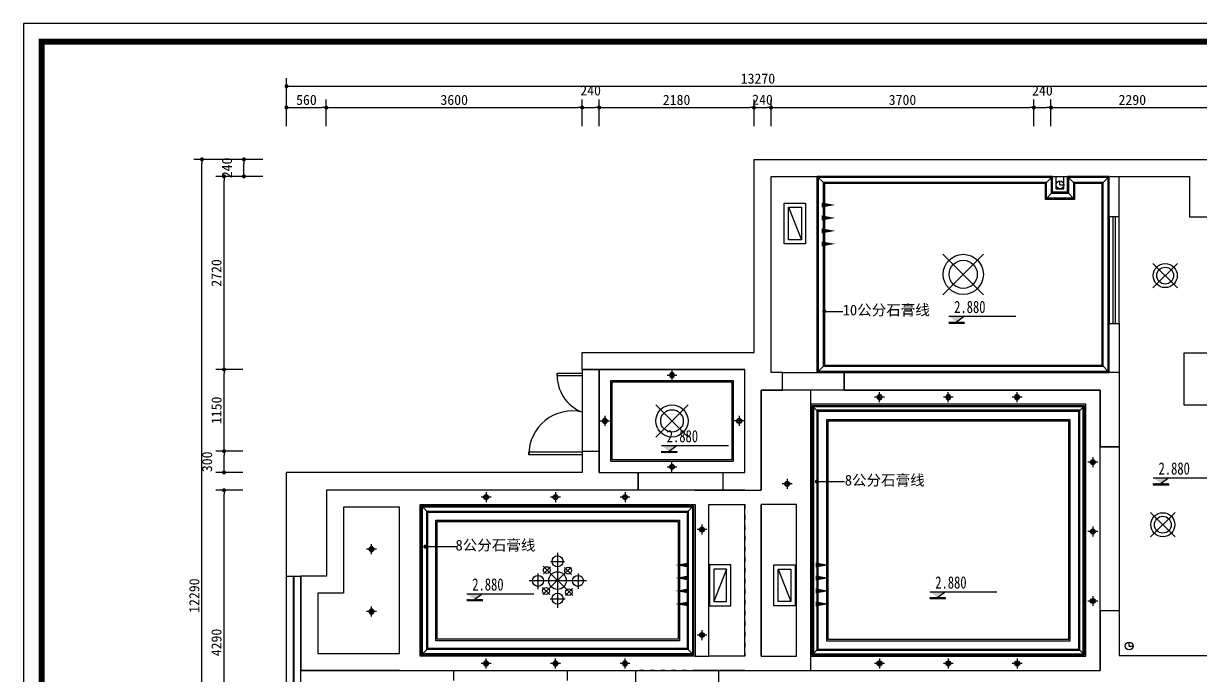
# Model space of a CAD drawing. Header units: millimetres. Extents: x -1705246 to 222838, y -3231245 to 126310.
# Drawn here: x -20935 to -4369, y -38380 to -29196 of the extents above; entities that cross this region are included whole.
import ezdxf

# ---------------------------------------------------------------- set-up
doc = ezdxf.new("R2010")
doc.units = ezdxf.units.MM
doc.header["$PDMODE"] = 35
doc.linetypes.add('ACAD_ISO03W100', pattern=[30, 12, -18])
for name, color, linetype in [('0-170活动家具', 8, 'Continuous'), ('250', 250, 'Continuous'), ('IFF_FURN', 30, 'Continuous'), ('layer 1', 7, 'Continuous'), ('LIGHT', 2, 'Continuous'), ('天花', 2, 'Continuous'), ('家具内线', 8, 'Continuous'), ('家具外线', 1, 'Continuous')]:
    doc.layers.add(name, color=color, linetype=linetype)
doc.layers.add('灯具', color=61, linetype='Continuous', lineweight=25)
doc.styles.get("Standard").update_dxf_attribs({"font": ''})
doc.styles.add('STYLE1', font='')
doc.styles.add('平面', font='', dxfattribs={"width": 0.75, "height": 250})
doc.styles.get('Standard').set_extended_font_data('SimSun')
doc.styles.get('STYLE1').set_extended_font_data('SimSun')
doc.styles.get('平面').set_extended_font_data('SimSun')
doc.dimstyles.new('1-55', dxfattribs={"dimscale": 57, "dimtxt": 2.5, "dimasz": 1, "dimexe": 2, "dimexo": 0.625, "dimtad": 1, "dimdec": 0, "dimrnd": 5, "dimtxsty": 'Standard', "dimblk": 'DOT', "dimcen": 2.5, "dimclrd": 1, "dimclre": 1, "dimclrt": 2, "dimadec": 0, "dimazin": 0, "dimtfac": 1, "dimtdec": 0, "dimtmove": 2, "dimatfit": 3, "dimldrblk": 'DOT', "dimfxl": 1, "dimarcsym": 0})

# ---------------------------------------------------------------- blocks, each defined once
blk = doc.blocks.new('_DOT')
at = {"color": 0, "linetype": 'ByBlock'}
blk.add_line((-0.5, 0), (-1, 0), dxfattribs=at)
at = {"color": 0, "linetype": 'ByBlock', "const_width": 0.5}
blk.add_lwpolyline([(-0.25, 0, 1), (0.25, 0, 1)], format="xyb", close=True, dxfattribs=at)
blk = doc.blocks.new('*D786')
at = {"layer": '250', "color": 1, "lineweight": -2}
for p, q in [((-17233, -30644), (-17233, -30266)), ((-16673, -30644), (-16673, -30266)), ((-17176, -30380), (-16730, -30380))]:
    blk.add_line(p, q, dxfattribs=at)
at = {"layer": 'Defpoints', "color": 0}
for p in [(-16673, -30380), (-17233, -30680), (-16673, -30680)]:
    blk.add_point(p, dxfattribs=at)
at = {"layer": '250', "color": 1, "lineweight": -2, "xscale": 57, "yscale": 57, "zscale": 57, "rotation": 180}
blk.add_blockref('_DOT', (-17233, -30380), dxfattribs=at)
at = {"layer": '250', "color": 1, "lineweight": -2, "xscale": 57, "yscale": 57, "zscale": 57}
blk.add_blockref('_DOT', (-16673, -30380), dxfattribs=at)
at = {"layer": '250', "color": 2, "insert": (-16953, -30273), "char_height": 142.5, "attachment_point": 5}
blk.add_mtext('560', dxfattribs=at)
blk = doc.blocks.new('*D787')
at = {"layer": '250', "color": 1, "lineweight": -2}
for p, q in [((-16673, -30644), (-16673, -30266)), ((-13073, -30644), (-13073, -30266)), ((-16616, -30380), (-13130, -30380))]:
    blk.add_line(p, q, dxfattribs=at)
at = {"layer": 'Defpoints', "color": 0}
for p in [(-13073, -30380), (-16673, -30680), (-13073, -30680)]:
    blk.add_point(p, dxfattribs=at)
at = {"layer": '250', "color": 1, "lineweight": -2, "xscale": 57, "yscale": 57, "zscale": 57, "rotation": 180}
blk.add_blockref('_DOT', (-16673, -30380), dxfattribs=at)
at = {"layer": '250', "color": 1, "lineweight": -2, "xscale": 57, "yscale": 57, "zscale": 57}
blk.add_blockref('_DOT', (-13073, -30380), dxfattribs=at)
at = {"layer": '250', "color": 2, "insert": (-14873, -30273), "char_height": 142.5, "attachment_point": 5}
blk.add_mtext('3600', dxfattribs=at)
blk = doc.blocks.new('*D788')
at = {"layer": '250', "color": 1, "lineweight": -2}
for p, q in [((-13073, -30644), (-13073, -30266)), ((-12833, -30644), (-12833, -30266)), ((-13016, -30380), (-12890, -30380))]:
    blk.add_line(p, q, dxfattribs=at)
at = {"layer": 'Defpoints', "color": 0}
for p in [(-12833, -30380), (-13073, -30680), (-12833, -30680)]:
    blk.add_point(p, dxfattribs=at)
at = {"layer": '250', "color": 1, "lineweight": -2, "xscale": 57, "yscale": 57, "zscale": 57, "rotation": 180}
blk.add_blockref('_DOT', (-13073, -30380), dxfattribs=at)
at = {"layer": '250', "color": 1, "lineweight": -2, "xscale": 57, "yscale": 57, "zscale": 57}
blk.add_blockref('_DOT', (-12833, -30380), dxfattribs=at)
at = {"layer": '250', "color": 2, "insert": (-12953, -30140), "char_height": 142.5, "attachment_point": 5}
blk.add_mtext('240', dxfattribs=at)
blk = doc.blocks.new('*D789')
at = {"layer": '250', "color": 1, "lineweight": -2}
for p, q in [((-12833, -30644), (-12833, -30266)), ((-10653, -30644), (-10653, -30266)), ((-12776, -30380), (-10710, -30380))]:
    blk.add_line(p, q, dxfattribs=at)
at = {"layer": 'Defpoints', "color": 0}
for p in [(-10653, -30380), (-12833, -30680), (-10653, -30680)]:
    blk.add_point(p, dxfattribs=at)
at = {"layer": '250', "color": 1, "lineweight": -2, "xscale": 57, "yscale": 57, "zscale": 57, "rotation": 180}
blk.add_blockref('_DOT', (-12833, -30380), dxfattribs=at)
at = {"layer": '250', "color": 1, "lineweight": -2, "xscale": 57, "yscale": 57, "zscale": 57}
blk.add_blockref('_DOT', (-10653, -30380), dxfattribs=at)
at = {"layer": '250', "color": 2, "insert": (-11743, -30273), "char_height": 142.5, "attachment_point": 5}
blk.add_mtext('2180', dxfattribs=at)
blk = doc.blocks.new('*D790')
at = {"layer": '250', "color": 1, "lineweight": -2}
for p, q in [((-10653, -30644), (-10653, -30266)), ((-10413, -30644), (-10413, -30266)), ((-10596, -30380), (-10470, -30380))]:
    blk.add_line(p, q, dxfattribs=at)
at = {"layer": 'Defpoints', "color": 0}
for p in [(-10413, -30380), (-10653, -30680), (-10413, -30680)]:
    blk.add_point(p, dxfattribs=at)
at = {"layer": '250', "color": 1, "lineweight": -2, "xscale": 57, "yscale": 57, "zscale": 57, "rotation": 180}
blk.add_blockref('_DOT', (-10653, -30380), dxfattribs=at)
at = {"layer": '250', "color": 1, "lineweight": -2, "xscale": 57, "yscale": 57, "zscale": 57}
blk.add_blockref('_DOT', (-10413, -30380), dxfattribs=at)
at = {"layer": '250', "color": 2, "insert": (-10533, -30270), "char_height": 142.5, "attachment_point": 5}
blk.add_mtext('240', dxfattribs=at)
blk = doc.blocks.new('*D791')
at = {"layer": '250', "color": 1, "lineweight": -2}
for p, q in [((-10413, -30644), (-10413, -30266)), ((-6713, -30644), (-6713, -30266)), ((-10356, -30380), (-6770, -30380))]:
    blk.add_line(p, q, dxfattribs=at)
at = {"layer": 'Defpoints', "color": 0}
for p in [(-6713, -30380), (-10413, -30680), (-6713, -30680)]:
    blk.add_point(p, dxfattribs=at)
at = {"layer": '250', "color": 1, "lineweight": -2, "xscale": 57, "yscale": 57, "zscale": 57, "rotation": 180}
blk.add_blockref('_DOT', (-10413, -30380), dxfattribs=at)
at = {"layer": '250', "color": 1, "lineweight": -2, "xscale": 57, "yscale": 57, "zscale": 57}
blk.add_blockref('_DOT', (-6713, -30380), dxfattribs=at)
at = {"layer": '250', "color": 2, "insert": (-8563, -30273), "char_height": 142.5, "attachment_point": 5}
blk.add_mtext('3700', dxfattribs=at)
blk = doc.blocks.new('*D792')
at = {"layer": '250', "color": 1, "lineweight": -2}
for p, q in [((-6713, -30644), (-6713, -30266)), ((-6473, -30644), (-6473, -30266)), ((-6656, -30380), (-6530, -30380))]:
    blk.add_line(p, q, dxfattribs=at)
at = {"layer": 'Defpoints', "color": 0}
for p in [(-6473, -30380), (-6713, -30680), (-6473, -30680)]:
    blk.add_point(p, dxfattribs=at)
at = {"layer": '250', "color": 1, "lineweight": -2, "xscale": 57, "yscale": 57, "zscale": 57, "rotation": 180}
blk.add_blockref('_DOT', (-6713, -30380), dxfattribs=at)
at = {"layer": '250', "color": 1, "lineweight": -2, "xscale": 57, "yscale": 57, "zscale": 57}
blk.add_blockref('_DOT', (-6473, -30380), dxfattribs=at)
at = {"layer": '250', "color": 2, "insert": (-6593, -30141), "char_height": 142.5, "attachment_point": 5}
blk.add_mtext('240', dxfattribs=at)
blk = doc.blocks.new('*D793')
at = {"layer": '250', "color": 1, "lineweight": -2}
for p, q in [((-6473, -30644), (-6473, -30266)), ((-4183, -30644), (-4183, -30266)), ((-6416, -30380), (-4240, -30380))]:
    blk.add_line(p, q, dxfattribs=at)
at = {"layer": 'Defpoints', "color": 0}
for p in [(-4183, -30380), (-6473, -30680), (-4183, -30680)]:
    blk.add_point(p, dxfattribs=at)
at = {"layer": '250', "color": 1, "lineweight": -2, "xscale": 57, "yscale": 57, "zscale": 57, "rotation": 180}
blk.add_blockref('_DOT', (-6473, -30380), dxfattribs=at)
at = {"layer": '250', "color": 1, "lineweight": -2, "xscale": 57, "yscale": 57, "zscale": 57}
blk.add_blockref('_DOT', (-4183, -30380), dxfattribs=at)
at = {"layer": '250', "color": 2, "insert": (-5328, -30273), "char_height": 142.5, "attachment_point": 5}
blk.add_mtext('2290', dxfattribs=at)
blk = doc.blocks.new('*D795')
at = {"layer": '250', "color": 1, "lineweight": -2}
for p, q in [((-17233, -30608), (-17233, -29966)), ((-3963, -30608), (-3963, -29966)), ((-17176, -30080), (-4020, -30080))]:
    blk.add_line(p, q, dxfattribs=at)
at = {"layer": 'Defpoints', "color": 0}
for p in [(-3963, -30080), (-17233, -30644), (-3963, -30644)]:
    blk.add_point(p, dxfattribs=at)
at = {"layer": '250', "color": 1, "lineweight": -2, "xscale": 57, "yscale": 57, "zscale": 57, "rotation": 180}
blk.add_blockref('_DOT', (-17233, -30080), dxfattribs=at)
at = {"layer": '250', "color": 1, "lineweight": -2, "xscale": 57, "yscale": 57, "zscale": 57}
blk.add_blockref('_DOT', (-3963, -30080), dxfattribs=at)
at = {"layer": '250', "color": 2, "insert": (-10598, -29973), "char_height": 142.5, "attachment_point": 5}
blk.add_mtext('13270', dxfattribs=at)
blk = doc.blocks.new('*D818')
at = {"layer": '250', "color": 1, "lineweight": -2}
for p, q in [((-17848, -35770), (-18227, -35770)), ((-18113, -40003), (-18113, -35827)), ((-17848, -40060), (-18227, -40060))]:
    blk.add_line(p, q, dxfattribs=at)
at = {"layer": 'Defpoints', "color": 0}
for p in [(-18113, -35770), (-17813, -35770), (-17813, -40060)]:
    blk.add_point(p, dxfattribs=at)
at = {"layer": '250', "color": 1, "lineweight": -2, "xscale": 57, "yscale": 57, "zscale": 57}
for p, rotation in [((-18113, -35770), 90), ((-18113, -40060), 270)]:
    blk.add_blockref('_DOT', p, dxfattribs=dict(at, rotation=rotation))
at = {"layer": '250', "color": 2, "insert": (-18219, -37915), "char_height": 142.5, "attachment_point": 5, "rotation": 90}
blk.add_mtext('4290', dxfattribs=at)
blk = doc.blocks.new('*D819')
at = {"layer": '250', "color": 1, "lineweight": -2}
for p, q in [((-17848, -35220), (-18227, -35220)), ((-18113, -35463), (-18113, -35277)), ((-17848, -35520), (-18227, -35520))]:
    blk.add_line(p, q, dxfattribs=at)
at = {"layer": 'Defpoints', "color": 0}
for p in [(-18113, -35220), (-17813, -35220), (-17813, -35520)]:
    blk.add_point(p, dxfattribs=at)
at = {"layer": '250', "color": 1, "lineweight": -2, "xscale": 57, "yscale": 57, "zscale": 57}
for p, rotation in [((-18113, -35220), 90), ((-18113, -35520), 270)]:
    blk.add_blockref('_DOT', p, dxfattribs=dict(at, rotation=rotation))
at = {"layer": '250', "color": 2, "insert": (-18351, -35370), "char_height": 142.5, "attachment_point": 5, "rotation": 90}
blk.add_mtext('300', dxfattribs=at)
blk = doc.blocks.new('*D820')
at = {"layer": '250', "color": 1, "lineweight": -2}
for p, q in [((-17848, -34070), (-18227, -34070)), ((-18113, -35163), (-18113, -34127)), ((-17848, -35220), (-18227, -35220))]:
    blk.add_line(p, q, dxfattribs=at)
at = {"layer": 'Defpoints', "color": 0}
for p in [(-18113, -34070), (-17813, -34070), (-17813, -35220)]:
    blk.add_point(p, dxfattribs=at)
at = {"layer": '250', "color": 1, "lineweight": -2, "xscale": 57, "yscale": 57, "zscale": 57}
for p, rotation in [((-18113, -34070), 90), ((-18113, -35220), 270)]:
    blk.add_blockref('_DOT', p, dxfattribs=dict(at, rotation=rotation))
at = {"layer": '250', "color": 2, "insert": (-18219, -34645), "char_height": 142.5, "attachment_point": 5, "rotation": 90}
blk.add_mtext('1150', dxfattribs=at)
blk = doc.blocks.new('*D821')
at = {"layer": '250', "color": 1, "lineweight": -2}
for p, q in [((-17848, -31350), (-18227, -31350)), ((-18113, -34013), (-18113, -31407)), ((-17848, -34070), (-18227, -34070))]:
    blk.add_line(p, q, dxfattribs=at)
at = {"layer": 'Defpoints', "color": 0}
for p in [(-18113, -31350), (-17813, -31350), (-17813, -34070)]:
    blk.add_point(p, dxfattribs=at)
at = {"layer": '250', "color": 1, "lineweight": -2, "xscale": 57, "yscale": 57, "zscale": 57}
for p, rotation in [((-18113, -31350), 90), ((-18113, -34070), 270)]:
    blk.add_blockref('_DOT', p, dxfattribs=dict(at, rotation=rotation))
at = {"layer": '250', "color": 2, "insert": (-18219, -32710), "char_height": 142.5, "attachment_point": 5, "rotation": 90}
blk.add_mtext('2720', dxfattribs=at)
blk = doc.blocks.new('*D822')
at = {"layer": '250', "color": 1, "lineweight": -2}
for p, q in [((-17568, -31110), (-17947, -31110)), ((-17833, -31293), (-17833, -31167)), ((-17568, -31350), (-17947, -31350))]:
    blk.add_line(p, q, dxfattribs=at)
at = {"layer": 'Defpoints', "color": 0}
for p in [(-17833, -31110), (-17533, -31110), (-17533, -31350)]:
    blk.add_point(p, dxfattribs=at)
at = {"layer": '250', "color": 1, "lineweight": -2, "xscale": 57, "yscale": 57, "zscale": 57}
for p, rotation in [((-17833, -31110), 90), ((-17833, -31350), 270)]:
    blk.add_blockref('_DOT', p, dxfattribs=dict(at, rotation=rotation))
at = {"layer": '250', "color": 2, "insert": (-18071, -31230), "char_height": 142.5, "attachment_point": 5, "rotation": 90}
blk.add_mtext('240', dxfattribs=at)
blk = doc.blocks.new('*D823')
at = {"layer": '250', "color": 1, "lineweight": -2}
for p, q in [((-17848, -31110), (-18538, -31110)), ((-18424, -43343), (-18424, -31167)), ((-17848, -43400), (-18538, -43400))]:
    blk.add_line(p, q, dxfattribs=at)
at = {"layer": 'Defpoints', "color": 0}
for p in [(-18424, -31110), (-17813, -31110), (-17813, -43400)]:
    blk.add_point(p, dxfattribs=at)
at = {"layer": '250', "color": 1, "lineweight": -2, "xscale": 57, "yscale": 57, "zscale": 57}
for p, rotation in [((-18424, -31110), 90), ((-18424, -43400), 270)]:
    blk.add_blockref('_DOT', p, dxfattribs=dict(at, rotation=rotation))
at = {"layer": '250', "color": 2, "insert": (-18531, -37255), "char_height": 142.5, "attachment_point": 5, "rotation": 90}
blk.add_mtext('12290', dxfattribs=at)
blk = doc.blocks.new('A$C54AD448D')
blk.add_lwpolyline([(-240, 15583), (-22136, 15583), (-22136, 240), (-240, 240)], close=True)
at = {"layer": 'IFF_FURN'}
blk.add_lwpolyline([(0, 15823), (-22376, 15823), (-22376, 0), (0, 0)], close=True, dxfattribs=at)
at = {"layer": 'IFF_FURN', "color": 8, "const_width": 79.9}
blk.add_lwpolyline([(-22136, 15583), (-22136, 240), (-240, 240), (-240, 15583), (-22136, 15583)], dxfattribs=at)
blk = doc.blocks.new('54ewq')
blk.add_hatch(color=1).paths.add_polyline_path([(75200, -272756), (75017, -272756), (75108, -272825)])
h = blk.add_hatch()
h.set_pattern_fill('SACNCR', color=1, scale=1.92, angle=180.0122, style=0)
h.set_pattern_definition([(45.01224, (-58699.985, -326776.9863), (-3.23358277, 3.23220149), []), (45.01224, (-58696.752, -326776.9856), (-3.23358277, 3.23220149), [0, -4.572])])
h.paths.add_polyline_path([(75109, -272825), (75108, -272825), (75108, -272825), (75017, -272825), (75017, -272838), (75201, -272838), (75201, -272825)])
at = {"color": 1}
for p, q in [((75017, -272756), (75802, -272756)), ((75200, -272756), (75108, -272825))]:
    blk.add_line(p, q, dxfattribs=at)
blk = doc.blocks.new('A$C650D4CB0')
at = {"layer": '灯具', "color": 4}
for points in [[(44, 500, 0, 0, 0), (44, 0, 0, 88.5, 0), (44, 243, 88.5, 88.5, 0)], [(273, 500, 0, 0, 0), (273, 0, 0, 88.5, 0), (273, 243, 88.5, 88.5, 0)], [(501, 500, 0, 0, 0), (501, 0, 0, 88.5, 0), (501, 243, 88.5, 88.5, 0)], [(729, 500, 0, 0, 0), (729, 0, 0, 88.5, 0), (729, 243, 88.5, 88.5, 0)]]:
    blk.add_lwpolyline(points, format="xyseb", dxfattribs=at)
blk = doc.blocks.new('gb')
at = {"layer": '250', "color": 1}
blk.add_line((-133691, -772030), (-133841, -772410), dxfattribs=at)
for points in [[(-133641, -772460), (-133641, -771980), (-133891, -771980), (-133891, -772460)], [(-133691, -772410), (-133691, -772030), (-133841, -772030), (-133841, -772410)]]:
    blk.add_lwpolyline(points, close=True, dxfattribs=at)
blk = doc.blocks.new('efd')
at = {"layer": '家具内线'}
for p, q in [((-22696, -712304), (-22696, -712950)), ((-22534, -712472), (-22868, -712796)), ((-22864, -712460), (-22515, -712806)), ((-22780, -712468), (-22862, -712551)), ((-22779, -712408), (-22616, -712408)), ((-22613, -712477), (-22533, -712560)), ((-22926, -712548), (-22926, -712730)), ((-22455, -712548), (-22455, -712728)), ((-23030, -712631), (-22357, -712631)), ((-22871, -712711), (-22788, -712796)), ((-22604, -712807), (-22519, -712724)), ((-22781, -712846), (-22606, -712846))]:
    blk.add_line(p, q, dxfattribs=at)
at = {"layer": '家具外线'}
for centre, radius in [((-22696, -712405), 64.5), ((-22822, -712508), 39.8), ((-22572, -712514), 39.8), ((-22925, -712634), 64.5), ((-22696, -712631), 103), ((-22457, -712634), 64.5), ((-22831, -712753), 39.8), ((-22563, -712767), 39.8), ((-22696, -712843), 64.5)]:
    blk.add_circle(centre, radius, dxfattribs=at)
blk = doc.blocks.new('adsdw33434')
at = {"layer": '天花', "color": 1}
for p, q in [((-382, 382), (382, -382)), ((382, 382), (-382, -382))]:
    blk.add_line(p, q, dxfattribs=at)
for radius in [377, 264]:
    blk.add_circle((0, 0), radius, dxfattribs=at)
blk = doc.blocks.new('KHBB')
at = {"color": 1}
blk.add_circle((132665, -152294), 35, dxfattribs=at)
at = {"layer": 'LIGHT', "color": 1, "linetype": 'Continuous'}
for p, q in [((132765, -152294), (132565, -152294)), ((132665, -152194), (132665, -152394))]:
    blk.add_line(p, q, dxfattribs=at)
at = {"layer": 'LIGHT', "linetype": 'Continuous'}
blk.add_circle((132665, -152294), 50, dxfattribs=at)

msp = doc.modelspace()

# ---------------------------------------------------------------- linework, layer by layer
at = {"layer": '0-170活动家具', "color": 1, "linetype": 'ACAD_ISO03W100', "ltscale": 5}
for p, q in [((-10782.6, -35969.7), (-10782.6, -38109.7)), ((-10552.6, -35969.7), (-10552.6, -38109.7)), ((-11152.6, -38309.7), (-12322.6, -38309.7))]:
    msp.add_line(p, q, dxfattribs=at)
at = {"layer": '250', "color": 0}
for p, q in [((-10652.6, -33829.7), (-10652.6, -31109.7)), ((-10652.6, -31109.7), (-3962.6, -31109.7)), ((-10412.6, -34109.7), (-10412.6, -31349.7)), ((-10412.6, -31349.7), (-4522.6, -31349.7)), ((-6346, -31468.5), (-6346, -31413.5)), ((-6346, -31468.5), (-6346, -31413.5)), ((-6346, -31468.5), (-6291, -31468.5)), ((-6346, -31468.5), (-6291, -31468.5)), ((-5652.6, -31919.7), (-5652.6, -31349.7)), ((-5512.6, -31919.7), (-5512.6, -31349.7)), ((-4522.6, -31349.7), (-4522.6, -31919.7)), ((-4522.6, -31919.7), (-4182.6, -31919.7)), ((-5652.6, -34109.7), (-5652.6, -33419.9)), ((-5512.6, -33419.9), (-5512.6, -35159.7)), ((-13072.6, -33829.7), (-10652.6, -33829.7)), ((-13072.6, -34069.7), (-13072.6, -33829.7)), ((-4182.6, -33839.7), (-4602.6, -33839.7)), ((-4602.6, -33839.7), (-4602.6, -34569.7)), ((-13072.6, -34069.7), (-12832.6, -34069.7)), ((-12832.6, -34069.7), (-10782.6, -34069.7)), ((-10782.6, -35519.7), (-10782.6, -34069.7)), ((-10252.6, -34109.7), (-10412.6, -34109.7)), ((-10252.6, -34359.7), (-10252.6, -34109.7)), ((-9382.6, -34359.7), (-9382.6, -34109.7)), ((-5512.6, -34109.7), (-9382.6, -34109.7)), ((-5512.6, -34109.7), (-5512.6, -35159.7)), ((-10552.6, -35769.7), (-10552.6, -34359.7)), ((-10552.6, -34359.7), (-10252.6, -34359.7)), ((-9382.6, -34359.7), (-5782.6, -34359.7)), ((-5782.6, -34359.7), (-5782.6, -35159.7)), ((-4602.6, -34569.7), (-4182.6, -34569.7)), ((-13072.6, -35219.7), (-12832.6, -35219.7)), ((-13072.6, -35219.7), (-13072.6, -35519.7)), ((-12832.6, -35519.7), (-12832.6, -35219.7)), ((-5512.6, -35159.7), (-5782.6, -35159.7)), ((-17232.6, -36979.7), (-17232.6, -35519.7)), ((-13072.6, -35519.7), (-17232.6, -35519.7)), ((-12832.6, -35519.7), (-12282.6, -35519.7)), ((-12282.6, -35519.7), (-12282.6, -35769.7)), ((-11092.6, -35519.7), (-11092.6, -35769.7)), ((-11092.6, -35519.7), (-10782.6, -35519.7)), ((-15402.6, -35769.7), (-16672.6, -35769.7)), ((-16672.6, -35769.7), (-16672.6, -36979.7)), ((-12282.6, -35769.7), (-15402.6, -35769.7)), ((-11092.6, -35769.7), (-10552.6, -35769.7)), ((-17232.6, -36979.7), (-17032.6, -36979.7)), ((-16672.6, -36979.7), (-17032.6, -36979.7)), ((-5512.6, -37469.7), (-5782.6, -37469.7)), ((-5782.6, -37469.7), (-5782.6, -38309.7)), ((-5512.6, -37469.7), (-5512.6, -38099.7)), ((-5372.6, -37964.7), (-5372.6, -37909.7)), ((-5512.6, -38099.7), (-4182.6, -38099.7)), ((-5372.6, -37964.7), (-5317.6, -37964.7)), ((-15402.6, -38309.7), (-14882.6, -38309.7)), ((-14882.6, -38309.7), (-14882.6, -38449.7)), ((-13282.6, -38309.7), (-13282.6, -38449.7)), ((-13282.6, -38309.7), (-12322.6, -38309.7)), ((-12322.6, -38309.7), (-12322.6, -40349.7)), ((-11152.6, -38309.7), (-5782.6, -38309.7)), ((-11152.6, -38309.7), (-11152.6, -38539.7))]:
    msp.add_line(p, q, dxfattribs=at)
at = {"layer": '250', "color": 2}
for p, q in [((-9762.6, -34109.7), (-9762.6, -31349.7)), ((-5512.6, -31919.7), (-5652.6, -31919.7)), ((-5602.6, -31919.7), (-5602.6, -33419.9)), ((-5562.6, -33419.9), (-5562.6, -31919.7)), ((-5782.6, -34359.7), (-10552.6, -34359.7)), ((-10552.6, -34359.7), (-10552.6, -35769.7)), ((-10552.6, -35769.7), (-10552.6, -34359.7)), ((-5782.6, -38309.7), (-5782.6, -34359.7)), ((-10552.6, -35969.7), (-10552.6, -38109.7)), ((-17232.6, -39399.7), (-17232.6, -36979.7)), ((-17032.6, -39399.7), (-17032.6, -36979.7)), ((-10552.6, -38309.7), (-5782.6, -38309.7))]:
    msp.add_line(p, q, dxfattribs=at)
at = {"layer": '250', "color": 251}
for p, q in [((-9662.6, -31449.7), (-9762.6, -31349.7)), ((-6551, -31449.7), (-6451, -31349.7)), ((-6141, -31449.7), (-6241, -31349.7)), ((-5752.6, -31449.7), (-5652.6, -31349.7)), ((-6451, -31573.5), (-6551, -31673.5)), ((-6241, -31573.5), (-6141, -31673.5)), ((-9762.6, -34109.7), (-9662.6, -34009.7)), ((-5752.6, -34009.7), (-5652.6, -34109.7)), ((-9752.6, -34659.7), (-9832.6, -34579.7)), ((-6082.6, -34659.7), (-6002.6, -34579.7)), ((-15242.6, -36079.7), (-15322.6, -35999.7)), ((-11592.6, -36079.7), (-11512.6, -35999.7)), ((-11592.6, -37999.7), (-11512.6, -38079.7)), ((-9752.6, -38009.7), (-9832.6, -38089.7)), ((-6082.6, -38009.7), (-6002.6, -38089.7))]:
    msp.add_line(p, q, dxfattribs=at)
at = {"layer": '250', "color": 1}
for p, q in [((-6451, -31573.5), (-6451, -31349.7)), ((-6401, -31523.5), (-6401, -31349.7)), ((-6291, -31523.5), (-6291, -31349.7)), ((-6241, -31573.5), (-6241, -31349.7)), ((-6451, -31573.5), (-6241, -31573.5)), ((-6401, -31523.5), (-6291, -31523.5)), ((-5652.6, -31919.7), (-5652.6, -33419.9)), ((-5512.6, -33419.9), (-5512.6, -31919.7)), ((-5652.6, -33419.9), (-5512.6, -33419.9)), ((-10962.6, -34249.7), (-10962.6, -35339.7)), ((-10552.6, -35769.7), (-10552.6, -34359.7)), ((-9852.6, -34359.7), (-10552.6, -34359.7)), ((-10552.6, -34359.7), (-10552.6, -35769.7)), ((-9852.6, -38309.7), (-9852.6, -34359.7)), ((-5782.6, -38309.7), (-5782.6, -34359.7)), ((-10782.6, -35769.7), (-15402.6, -35769.7)), ((-11487.8, -35769.7), (-10552.6, -35769.7)), ((-9852.6, -38309.7), (-9852.6, -35769.7)), ((-15642.6, -38069.7), (-15642.6, -36009.7)), ((-15352.6, -38109.7), (-15352.6, -35969.7)), ((-15352.6, -35969.7), (-11482.6, -35969.7)), ((-11287.8, -38109.7), (-11287.8, -35969.7)), ((-11287.8, -35969.7), (-10782.6, -35969.7)), ((-10782.6, -38109.7), (-10782.6, -35969.7)), ((-10552.6, -38109.7), (-10552.6, -35969.7)), ((-10052.6, -35969.7), (-10552.6, -35969.7)), ((-10052.6, -38109.7), (-10052.6, -35969.7)), ((-15317.6, -38074.7), (-15322.6, -38079.7)), ((-15242.6, -37999.7), (-15317.6, -38074.7)), ((-11482.6, -38109.7), (-15352.6, -38109.7)), ((-11482.6, -38109.7), (-11287.8, -38109.7)), ((-10782.6, -38109.7), (-11287.8, -38109.7)), ((-10552.6, -38109.7), (-10052.6, -38109.7)), ((-15642.6, -38309.7), (-17032.6, -38309.7)), ((-15402.6, -38309.7), (-10782.6, -38309.7)), ((-10782.6, -38309.7), (-11487.8, -38309.7)), ((-10552.6, -38309.7), (-9852.6, -38309.7)), ((-10552.6, -38309.7), (-9852.6, -38309.7))]:
    msp.add_line(p, q, dxfattribs=at)
at = {"layer": '250', "color": 2}
for points in [[(-5652.6, -33419.9), (-5652.6, -31919.7), (-5652.6, -31349.7), (-6241, -31349.7), (-6241, -31573.5), (-6451, -31573.5), (-6451, -31349.7), (-9762.6, -31349.7), (-9762.6, -34109.7), (-9382.6, -34109.7), (-5652.6, -34109.7)], [(-5752.6, -33419.9), (-5752.6, -31919.7), (-5752.6, -31449.7), (-6141, -31449.7), (-6141, -31673.5), (-6551, -31673.5), (-6551, -31449.7), (-9662.6, -31449.7), (-9662.6, -34009.7), (-9382.6, -34009.7), (-5752.6, -34009.7)], [(-13422.6, -34119.7), (-13072.6, -34119.7), (-13072.6, -34159.7), (-13422.6, -34159.7)], [(-12832.6, -35519.7), (-10782.6, -35519.7), (-10782.6, -34069.7), (-12832.6, -34069.7)], [(-9852.6, -38109.7), (-5982.6, -38109.7), (-5982.6, -34559.7), (-9852.6, -34559.7)], [(-9752.6, -38009.7), (-6082.6, -38009.7), (-6082.6, -34659.7), (-9752.6, -34659.7)], [(-9612.6, -37869.7), (-6222.6, -37869.7), (-6222.6, -34799.7), (-9612.6, -34799.7)], [(-13822.6, -35229.7), (-13072.6, -35229.7), (-13072.6, -35269.7), (-13822.6, -35269.7)], [(-11482.6, -38109.7), (-15352.6, -38109.7), (-15352.6, -35969.7), (-11482.6, -35969.7)], [(-11502.6, -38089.7), (-15332.6, -38089.7), (-15332.6, -35989.7), (-11502.6, -35989.7)], [(-11592.6, -37999.7), (-15242.6, -37999.7), (-15242.6, -36079.7), (-11592.6, -36079.7)], [(-11722.6, -37869.7), (-15112.6, -37869.7), (-15112.6, -36209.7), (-11722.6, -36209.7)]]:
    msp.add_lwpolyline(points, close=True, dxfattribs=at)
at = {"layer": '250', "color": 1}
for points in [[(-5662.6, -33419.9), (-5662.6, -31919.7), (-5662.6, -31359.7), (-6231, -31359.7), (-6231, -31583.5), (-6461, -31583.5), (-6461, -31359.7), (-9752.6, -31359.7), (-9752.6, -34099.7), (-9382.6, -34099.7), (-5662.6, -34099.7)], [(-5737.6, -33419.9), (-5737.6, -31919.7), (-5737.6, -31434.7), (-6156, -31434.7), (-6156, -31658.5), (-6536, -31658.5), (-6536, -31434.7), (-9677.6, -31434.7), (-9677.6, -34024.7), (-9382.6, -34024.7), (-5737.6, -34024.7)], [(-12652.6, -35339.7), (-10962.6, -35339.7), (-10962.6, -34249.7), (-12652.6, -34249.7)], [(-9832.6, -38089.7), (-6002.6, -38089.7), (-6002.6, -34579.7), (-9832.6, -34579.7)], [(-9762.6, -38019.7), (-6072.6, -38019.7), (-6072.6, -34649.7), (-9762.6, -34649.7)], [(-9632.6, -37889.7), (-6202.6, -37889.7), (-6202.6, -34779.7), (-9632.6, -34779.7)], [(-15642.6, -38069.7), (-15642.6, -36009.7), (-16432.6, -36009.7), (-16432.6, -37219.7), (-16792.6, -37219.7), (-16792.6, -38069.7), (-15642.6, -38069.7)], [(-11512.6, -38079.7), (-15322.6, -38079.7), (-15322.6, -35999.7), (-11512.6, -35999.7)], [(-11702.6, -37889.7), (-15132.6, -37889.7), (-15132.6, -36189.7), (-11702.6, -36189.7)]]:
    msp.add_lwpolyline(points, close=True, dxfattribs=at)
at = {"layer": '250', "color": 251}
for points in [[(-5667.6, -33419.9), (-5667.6, -31919.7), (-5667.6, -31364.7), (-6226, -31364.7), (-6226, -31588.5), (-6466, -31588.5), (-6466, -31364.7), (-9747.6, -31364.7), (-9747.6, -34094.7), (-9382.6, -34094.7), (-5667.6, -34094.7)], [(-5742.6, -33419.9), (-5742.6, -31919.7), (-5742.6, -31439.7), (-6151, -31439.7), (-6151, -31663.5), (-6541, -31663.5), (-6541, -31439.7), (-9672.6, -31439.7), (-9672.6, -34019.7), (-9382.6, -34019.7), (-5742.6, -34019.7)], [(-13072.6, -34069.7), (-13072.6, -35219.7), (-12832.6, -35219.7), (-12832.6, -34069.7)], [(-10252.6, -34109.7), (-9382.6, -34109.7), (-9382.6, -34359.7), (-10252.6, -34359.7)], [(-12672.6, -35359.7), (-10942.6, -35359.7), (-10942.6, -34229.7), (-12672.6, -34229.7)], [(-9822.6, -38079.7), (-6012.6, -38079.7), (-6012.6, -34589.7), (-9822.6, -34589.7)], [(-9817.6, -38074.7), (-6017.6, -38074.7), (-6017.6, -34594.7), (-9817.6, -34594.7)], [(-9767.6, -38024.7), (-6067.6, -38024.7), (-6067.6, -34644.7), (-9767.6, -34644.7)], [(-5782.6, -37469.7), (-5782.6, -35159.7), (-5512.6, -35159.7), (-5512.6, -37469.7)], [(-11092.6, -35769.7), (-12282.6, -35769.7), (-12282.6, -35519.7), (-11092.6, -35519.7)], [(-11517.6, -38074.7), (-15317.6, -38074.7), (-15317.6, -36004.7), (-11517.6, -36004.7)], [(-11577.6, -38014.7), (-15257.6, -38014.7), (-15257.6, -36064.7), (-11577.6, -36064.7)], [(-11582.6, -38009.7), (-15252.6, -38009.7), (-15252.6, -36069.7), (-11582.6, -36069.7)]]:
    msp.add_lwpolyline(points, close=True, dxfattribs=at)
at = {"layer": '250', "color": 1}
msp.add_lwpolyline([(-15402.6, -35769.7), (-16672.6, -35769.7), (-16672.6, -36979.7), (-17032.6, -36979.7), (-17032.6, -38309.7), (-15402.6, -38309.7)], dxfattribs=at)
at = {"layer": '250', "color": 2, "const_width": 25}
msp.add_lwpolyline([(-17132.6, -39399.7), (-17132.6, -36979.7)], dxfattribs=at)
at = {"layer": '250', "color": 1}
msp.add_lwpolyline([(-5317.6, -37964.7, -1), (-5427.6, -37964.7, -1)], format="xyb", close=True, dxfattribs=at)
at = {"layer": '250', "color": 0}
for centre in [(-6346, -31468.5), (-6346, -31468.5), (-5372.6, -37964.7)]:
    msp.add_circle(centre, 55, dxfattribs=at)
at = {"layer": '250', "color": 1}
for centre, radius, start, end in [((-12874.2, -34157), 549.7, 176.1025, 248.83988), ((-13212.1, -35264), 610.5, 76.78965, 180.52996)]:
    msp.add_arc(centre, radius, start, end, dxfattribs=at)

# ---------------------------------------------------------------- block references
at = {"color": 7, "linetype": 'ByBlock', "xscale": 1.061146067193476, "yscale": 1.06114606722258, "zscale": 1.061146067202521}
msp.add_blockref('A$C54AD448D', (2808.7, -45986.7), dxfattribs=at)
for name, p, xscale, yscale, zscale in [('54ewq', (-97930.9, 293988.3), 1.199999999982538, 1.199999999953434, 1.199999999999999), ('KHBB', (81058.1, 72456.3), -0.6999999999534339, 0.6999999999534339, 0.7), ('KHBB', (80113.1, 71811.3), -0.6999999999534339, 0.6999999999534339, 0.7), ('KHBB', (-103728.3, 71811.3), 0.6999999999534339, 0.6999999999534339, 0.7), ('54ewq', (-101976.7, 292167.4), 1.199999999982538, 1.199999999953434, 1.199999999999999), ('KHBB', (-98748.3, 71231.8), 0.6999999999534339, 0.6999999999534339, 0.7), ('KHBB', (-103052.1, 70926.4), 0.6999999999534339, 0.6999999999534339, 0.7), ('54ewq', (-95053.8, 291712.4), 1.199999999982538, 1.199999999953434, 1.199999999999999), ('KHBB', (-107290.3, 70738), 0.6999999999534339, 0.6999999999534339, 0.7), ('KHBB', (-106312.3, 70738), 0.6999999999534339, 0.6999999999534339, 0.7), ('KHBB', (-105334.3, 70738), 0.6999999999534339, 0.6999999999534339, 0.7), ('KHBB', (-104250.9, 70280.8), 0.6999999999534339, 0.6999999999534339, 0.7), ('KHBB', (-98748.3, 70253.3), 0.6999999999534339, 0.6999999999534339, 0.7), ('54ewq', (-104714.1, 290078.8), 1.199999999982538, 1.199999999953434, 1.199999999999999), ('54ewq', (-98196.8, 290106.9), 1.199999999982538, 1.199999999953434, 1.199999999999999), ('KHBB', (-98748.3, 69274.8), 0.6999999999534339, 0.6999999999534339, 0.7), ('KHBB', (-104250.9, 68795.8), 0.6999999999534339, 0.6999999999534339, 0.7), ('KHBB', (-101750.8, 68396.3), 0.6999999999534339, 0.6999999999534339, 0.7), ('KHBB', (-100783.3, 68396.3), 0.6999999999534339, 0.6999999999534339, 0.7), ('KHBB', (-100783.3, 68396.3), 0.6999999999534339, 0.6999999999534339, 0.7), ('KHBB', (-99815.8, 68396.3), 0.6999999999534339, 0.6999999999534339, 0.7)]:
    msp.add_blockref(name, p, dxfattribs=dict(xscale=xscale, yscale=yscale, zscale=zscale))
at = {"yscale": 0.6999999999534339, "zscale": 0.7, "rotation": 180}
for p, xscale in [((-101750.8, -141065.6), -0.6999999999534339), ((-100783.3, -141065.6), -0.6999999999534339), ((-100783.3, -141065.6), -0.6999999999534339), ((-99815.8, -141065.6), -0.6999999999534339), ((81058.1, -142045.6), 0.6999999999534339), ((-108903.3, -143205.6), -0.6999999999534339), ((-108903.3, -144085.6), -0.6999999999534339), ((-107290.3, -144817.3), -0.6999999999534339), ((-106312.3, -144817.3), -0.6999999999534339), ((-105334.3, -144817.3), -0.6999999999534339)]:
    msp.add_blockref('KHBB', p, dxfattribs=dict(at, xscale=xscale))
at = {"layer": '250', "color": 1, "yscale": 1.200000000069849, "zscale": 1.2}
for name, p, xscale in [('gb', (-170595.7, 894650.7), -1.200000000011642), ('efd', (13816.4, 818114.1), 1.200000000011642), ('gb', (149389.6, 889554.3), 1.19999999999709), ('gb', (-170743.5, 889554.3), -1.200000000011642)]:
    msp.add_blockref(name, p, dxfattribs=dict(at, xscale=xscale))
at = {"layer": '天花', "color": 3}
for p, xscale, yscale, zscale in [((-7707.6, -32729.7), 0.75, 0.75, 0.75), ((-4865.1, -32747.1), 0.4499999999970896, 0.4500000000698492, 0.45), ((-11807.6, -34794.7), 0.5999999999912689, 0.5999999999767169, 0.6000000000000001), ((-4898.4, -36256.1), 0.4499999999970896, 0.4500000000698492, 0.45)]:
    msp.add_blockref('adsdw33434', p, dxfattribs=dict(at, xscale=xscale, yscale=yscale, zscale=zscale))
at = {"layer": '灯具', "color": 1, "yscale": 0.7999999999301508, "zscale": 0.8}
for p, xscale, rotation in [((-9508.5, -32335.6), 0.7999999999301508, 90), ((-11762.2, -37407.1), -0.7999999999301508, 270), ((-9591.7, -37407.1), 0.7999999999301508, 90)]:
    msp.add_blockref('A$C650D4CB0', p, dxfattribs=dict(at, xscale=xscale, rotation=rotation))

# ---------------------------------------------------------------- texts
at = {"color": 250, "char_height": 172.8, "width": 3761.742, "attachment_point": 1, "style": '平面'}
for insert in [(-7835.5, -33101.2), (-11881.3, -34922.2), (-4958.4, -35377.1), (-14618.7, -37010.8), (-8101.5, -36982.7)]:
    msp.add_mtext('{\\fSimHei|b0|i0|c134|p2;\\C1;2.880}', dxfattribs=dict(at, insert=insert))
at = {"layer": 'layer 1', "color": 44, "lineweight": 5, "char_height": 150, "width": 4338.102, "attachment_point": 1, "style": 'STYLE1'}
for s, insert in [('{\\C0;10公分石膏线}', (-9404.9, -33157.1)), ('{\\C0;8公分石膏线}', (-9375.5, -35553.9)), ('{\\C0;8公分石膏线}', (-14854.9, -36468.9))]:
    msp.add_mtext(s, dxfattribs=dict(at, insert=insert))

# ---------------------------------------------------------------- dimensions: what is measured, and where the dimension line sits
at = {"layer": '250', "color": 0}
for base, p1, p2, picture, middle in [((-3962.6, -30079.7), (-17232.6, -30644), (-3962.6, -30644), '*D795', (-10597.6, -29972.8)), ((-6472.6, -30379.7), (-6712.6, -30679.7), (-6472.6, -30679.7), '*D792', (-6592.6, -30141)), ((-16672.6, -30379.7), (-17232.6, -30679.7), (-16672.6, -30679.7), '*D786', (-16952.6, -30272.8)), ((-13072.6, -30379.7), (-16672.6, -30679.7), (-13072.6, -30679.7), '*D787', (-14872.6, -30272.8)), ((-10652.6, -30379.7), (-12832.6, -30679.7), (-10652.6, -30679.7), '*D789', (-11742.6, -30272.8)), ((-6712.6, -30379.7), (-10412.6, -30679.7), (-6712.6, -30679.7), '*D791', (-8562.6, -30272.8)), ((-4182.6, -30379.7), (-6472.6, -30679.7), (-4182.6, -30679.7), '*D793', (-5327.6, -30272.8))]:
    dim = msp.add_linear_dim(base=base, p1=p1, p2=p2, dimstyle='1-55', dxfattribs=at)
    dim.commit()
    dim.dimension.update_dxf_attribs({"geometry": picture, "text_midpoint": middle})
for base, p1, p2, picture, middle in [((-12832.6, -30379.7), (-13072.6, -30679.7), (-12832.6, -30679.7), '*D788', (-12952.6, -30140.2)), ((-10412.6, -30379.7), (-10652.6, -30679.7), (-10412.6, -30679.7), '*D790', (-10532.6, -30269.7))]:
    dim = msp.add_linear_dim(base=base, p1=p1, p2=p2, dimstyle='1-55', dxfattribs=at)
    dim.commit()
    dim.dimension.update_dxf_attribs({"geometry": picture, "text_midpoint": middle, "dimtype": 160})
for base, p1, p2, angle, picture, middle in [((-18424.1, -31109.7), (-17812.6, -43399.7), (-17812.6, -31109.7), 90, '*D823', (-18531, -37254.7)), ((-17832.6, -31109.7), (-17532.6, -31349.7), (-17532.6, -31109.7), 270, '*D822', (-18071.3, -31229.7)), ((-18112.6, -31349.7), (-17812.6, -34069.7), (-17812.6, -31349.7), 270, '*D821', (-18219.5, -32709.7)), ((-18112.6, -34069.7), (-17812.6, -35219.7), (-17812.6, -34069.7), 270, '*D820', (-18219.5, -34644.7)), ((-18112.6, -35219.7), (-17812.6, -35519.7), (-17812.6, -35219.7), 270, '*D819', (-18351.3, -35369.7)), ((-18112.6, -35769.7), (-17812.6, -40059.7), (-17812.6, -35769.7), 270, '*D818', (-18219.5, -37914.7))]:
    dim = msp.add_linear_dim(base=base, p1=p1, p2=p2, angle=angle, dimstyle='1-55', dxfattribs=at)
    dim.commit()
    dim.dimension.update_dxf_attribs({"geometry": picture, "text_midpoint": middle})

# ---------------------------------------------------------------- leaders
at = {"layer": '250', "color": 1}
for points in [[(-9663, -33252.1), (-9404.9, -33252.1)], [(-9767.9, -35648.9), (-9377.5, -35648.9)], [(-15280, -36563.9), (-14833, -36563.9)]]:
    msp.add_leader(points, dimstyle='1-55', override={"dimgap": 0.625, "dimtad": 0}, dxfattribs=at)

doc.saveas('drawing.dxf')
